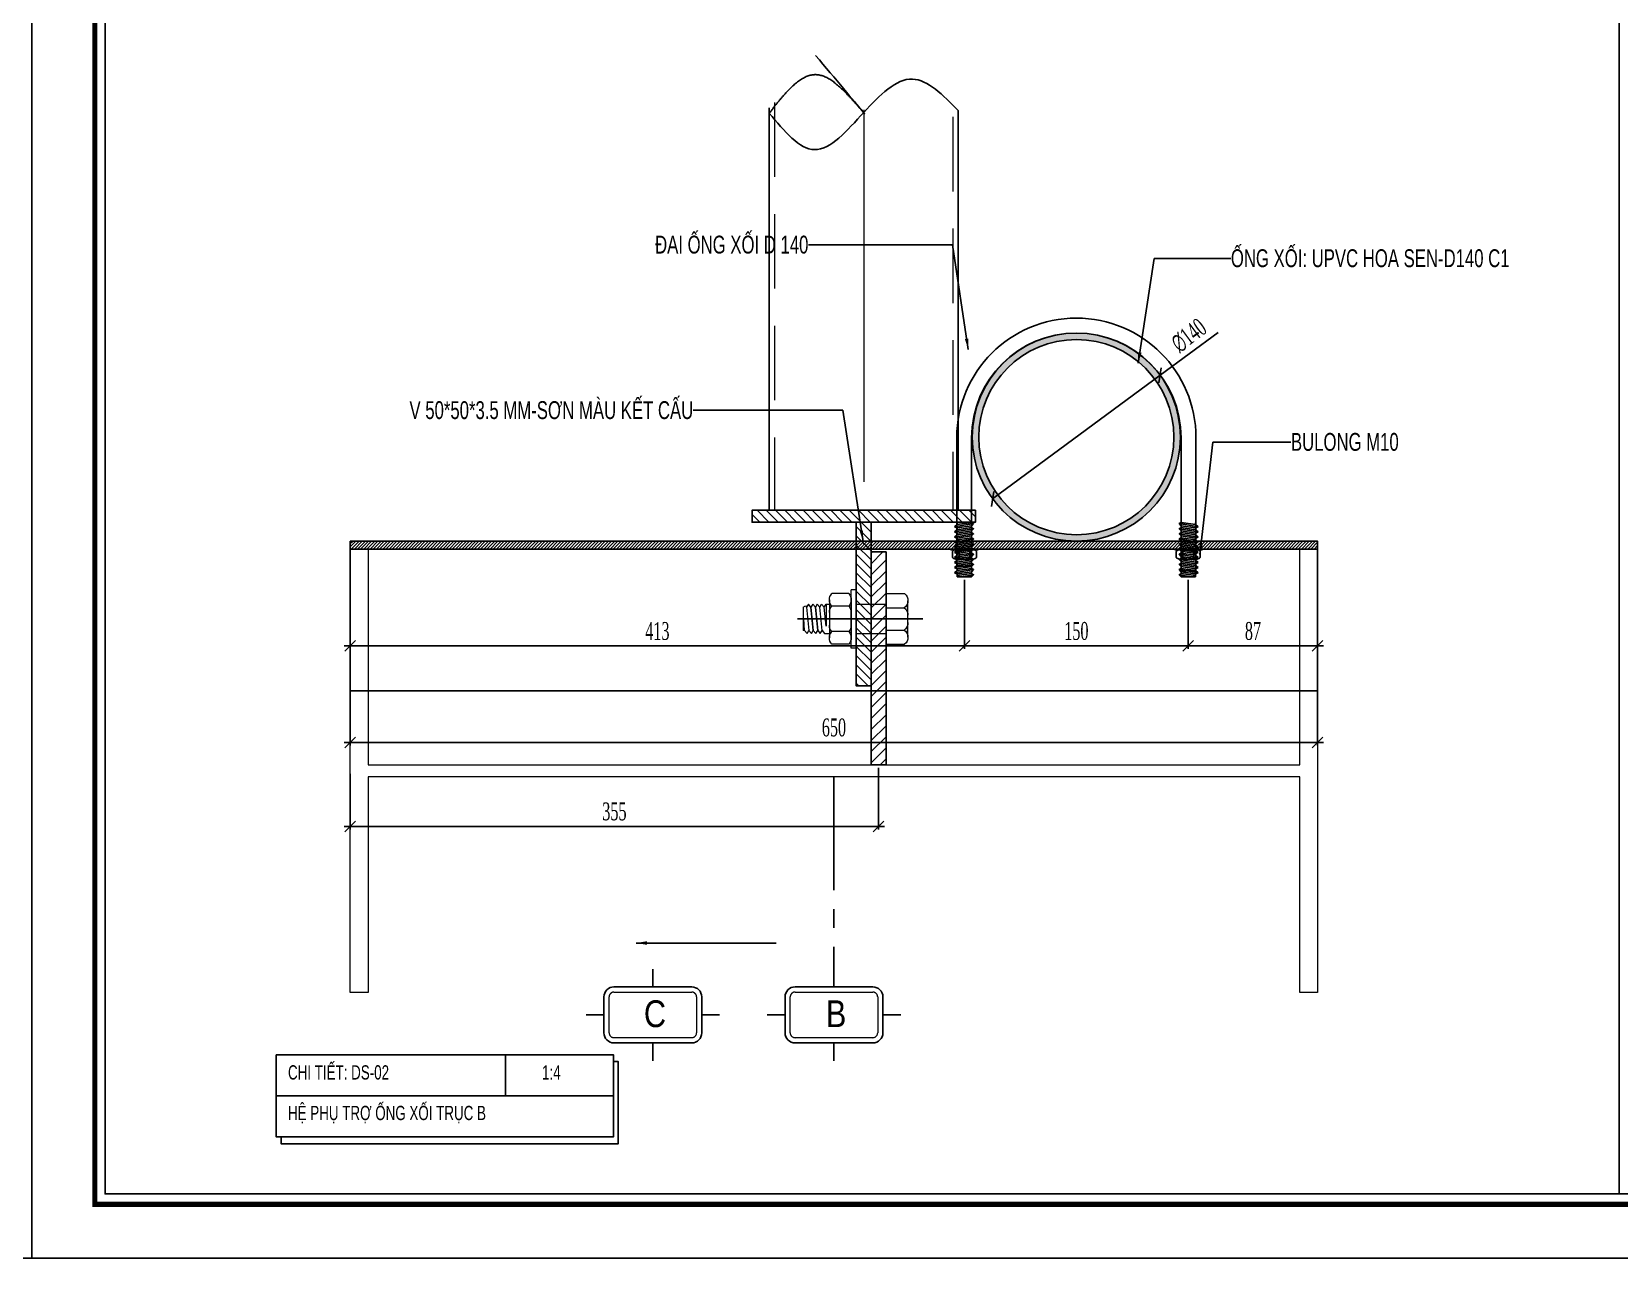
# Model space of a CAD drawing. Header units: inches. Extents: x 1359 to 46357, y -3807 to 191.
# Drawn here: x 24325.5 to 24592.2, y -1109.3 to -903.3 of the extents above; entities that cross this region are included whole.
import ezdxf
from ezdxf.enums import TextEntityAlignment as Align

# ---------------------------------------------------------------- set-up
doc = ezdxf.new("R2010")
doc.units = ezdxf.units.IN
doc.header["$MEASUREMENT"] = 0
for name, pattern in [('CENTER', [2, 1.25, -0.25, 0.25, -0.25]), ('CENTER2', [28.575000000000003, 19.05, -3.175, 3.175, -3.175]), ('HIDDEN', [0.375, 0.25, -0.125]), ('XKITLINE00', [0])]:
    doc.linetypes.add(name, pattern=pattern)
for name, color, linetype in [('2', 2, 'Continuous'), ('3', 3, 'Continuous'), ('4', 4, 'Continuous'), ('5', 5, 'Continuous'), ('6', 6, 'Continuous'), ('7', 7, 'Continuous'), ('CAUTAO', 7, 'Continuous'), ('flashing', 6, 'Continuous'), ('STRUCTURE', 1, 'Continuous')]:
    doc.layers.add(name, color=color, linetype=linetype)
for name, color, linetype, lineweight in [('250', 250, 'Continuous', 9), ('251', 251, 'Continuous', 9), ('8', 8, 'CENTER2', 13), ('Part', 1, 'Continuous', 0), ('Z-DIMENSIONS', 1, 'Continuous', 0)]:
    doc.layers.add(name, color=color, linetype=linetype, lineweight=lineweight)
doc.styles.add('hx2', font='VHARIALN.TTF')
doc.styles.add('ST1', font='vntimeh.shx', dxfattribs={"width": 0.6})
doc.styles.add('ST1H', font='vnshxh.shx', dxfattribs={"width": 0.7})
doc.styles.add('ST4', font='VHARIALN.TTF')
doc.dimstyles.new('3', dxfattribs={"dimtxt": 3.5, "dimasz": 1.8, "dimexe": 1, "dimexo": 0, "dimgap": 1, "dimtad": 1, "dimdec": 0, "dimlfac": 3, "dimzin": 0, "dimdsep": 46, "dimtxsty": 'ST1H', "dimblk": 'OBLIQUE', "dimcen": 1, "dimdle": 1, "dimclrd": 8, "dimclre": 8, "dimclrt": 3, "dimadec": 0, "dimazin": 0, "dimtfac": 1, "dimtdec": 0, "dimtix": 1, "dimtofl": 0, "dimtmove": 1, "dimatfit": 3, "dimfxl": 0.18, "dimtfill": 1, "dimtolj": 1, "dimtzin": 0, "dimlwd": -1, "dimlwe": -1, "dimarcsym": 1})
doc.dimstyles.new('4', dxfattribs={"dimtxt": 3, "dimasz": 1.8, "dimexe": 0.5, "dimexo": 0.5, "dimgap": 1, "dimtad": 1, "dimdec": 0, "dimlfac": 4, "dimzin": 0, "dimdsep": 46, "dimtxsty": 'ST1', "dimblk": 'OBLIQUE', "dimcen": 1, "dimdle": 1, "dimclrd": 8, "dimclre": 8, "dimclrt": 3, "dimadec": 0, "dimazin": 0, "dimtfac": 1, "dimtdec": 0, "dimtix": 1, "dimtmove": 0, "dimatfit": 3, "dimfxl": 0.18, "dimtfill": 1, "dimtolj": 1, "dimtzin": 0, "dimlwd": -1, "dimlwe": -1, "dimarcsym": 1})
pattern_1 = [(315, (34079.77871902869, 6601.222558471928), (0.7733980419227863, 0.7733980419227862), [])]

# ---------------------------------------------------------------- blocks, each defined once
blk = doc.blocks.new('A2SBCVN-D')
at = {"layer": '2', "color": 157, "linetype": 'Continuous'}
blk.add_lwpolyline([(1.091393642127514e-11, 419.9999999999854), (594.0000000000073, 419.9999999999854), (594.0000000000073, -7.275957614183426e-12), (1.091393642127514e-11, -7.275957614183426e-12)], close=True, dxfattribs=at)
at = {"layer": '2', "color": 167, "linetype": 'Continuous', "const_width": 0.8714327272984848}
blk.add_lwpolyline([(10.58816987433056, 9.067206486941359), (583.4118301256767, 9.067206486941359), (583.4118301256767, 410.9327935130568), (10.58816987433056, 410.9327935130568)], close=True, dxfattribs=at)
at = {"layer": '2', "color": 147, "linetype": 'Continuous'}
blk.add_lwpolyline([(12.33103532923997, 10.81007194152335), (581.6689646713803, 10.81007194152335), (581.6689646713876, 409.1899280584621), (12.33103532923997, 409.1899280584548)], close=True, dxfattribs=at)
at = {"layer": '3', "ltscale": 0.5, "style": 'ST4'}
for tag, height, p in [('TENBANVE', 3, (551.3444923315856, 319.3886398062677)), ('STT', 2.999999999999999, (569.2620654359798, 24.56368701454085))]:
    blk.add_attdef(tag, text='', height=height, dxfattribs=at).set_placement(p, align=Align.MIDDLE_CENTER)
blk = doc.blocks.new('A$C5CEA6A65')
at = {"layer": '7'}
for p, q in [((0.2749502682709135, 4.443051352696784), (0.2749502682709135, 3.404839639326383)), ((0.8553731252322905, 4.736352352672839), (3.930595980433282, 4.736352352672839)), ((0.8553731252322905, 4.736352352672839), (3.930595980433282, 4.736352352672839)), ((0.8553731252322905, 4.736352352672839), (3.930595980433282, 4.736352352672839)), ((0.8553731252322905, 3.111538639452192), (3.930595980433282, 3.111538639452192)), ((1.435795981844421, 4.443051352602197), (1.435795981844421, 3.404839639522834)), ((3.35017312358832, 4.443051352602197), (3.35017312358832, 3.404839639522834)), ((4.511018837161828, 4.443051352602197), (4.511018837161828, 3.40483963942097))]:
    blk.add_line(p, q, dxfattribs=at)
blk.add_lwpolyline([(4.785955979896244, 4.736352352672839), (4.785955979896244, 4.88539235261851), (1.312553649768233e-05, 4.88539235261851), (1.312553649768233e-05, 4.736352352672839)], close=True, dxfattribs=at)
for centre, radius, start, end in [((0.8553731252322905, 4.015393049528939), 0.7209593032272004, 36.38296368869313, 143.6170363113069), ((0.8553731252322905, 3.832497942690679), 0.7209593032272004, 216.3829636886931, 323.6170363113068), ((2.392984552716371, 3.027808166967588), 1.708544185773726, 55.92785501076606, 124.0721449892339), ((2.392984552716371, 4.820082825157442), 1.708544185773726, 235.9278550107661, 304.0721449892339), ((3.930595980433282, 4.015393049528939), 0.7209593032272004, 36.38296368869313, 143.6170363113069), ((3.930595980433282, 3.832497942690679), 0.7209593032272004, 216.3829636886931, 323.6170363113068)]:
    blk.add_arc(centre, radius, start, end, dxfattribs=at)
at = {"layer": 'STRUCTURE', "color": 1, "linetype": 'Continuous'}
for p, q in [((0.6369295753538609, 8.790387337045104), (3.988439539039973, 9.347911263168498)), ((0.636929577041883, 7.892081422949559), (3.988439540727995, 8.449605349058402)), ((1.12912770913681, 9.187081457268505), (1.129127708612941, 9.49012784459046)), ((1.129127710824832, 8.288775543165684), (1.129127710242756, 8.59182193048764)), ((3.656841379590333, 9.567489019202185), (3.656841379066464, 9.87053540652414)), ((3.656841381278355, 8.669183105099364), (3.656841380696278, 8.972229492428596)), ((0.6369295787299052, 6.993775508846738), (3.988439542416018, 7.551299434962857)), ((0.6369295804179274, 6.095469594743918), (3.98843954410404, 6.652993520867312)), ((0.6369295820477419, 5.196800365534727), (3.988439545733854, 5.754324291650846)), ((1.129127712512854, 7.390469629062864), (1.129127711930778, 7.69351601638482)), ((1.129127714142669, 6.492163714967319), (1.129127713560592, 6.795210102289275)), ((1.129127715830691, 5.593494485758129), (1.129127715248615, 5.896540873087361)), ((3.656841382966377, 7.770877190996544), (3.6568413823843, 8.0739235783185)), ((3.656841384654399, 6.872571276900999), (3.656841384014115, 7.175617664222955)), ((3.656841386284214, 5.973902047684533), (3.656841385760345, 6.276948435013765)), ((0.636929583735764, 4.298494451431907), (3.988439547421876, 4.856018377555301)), ((0.6369295854237862, 3.400188537329086), (3.988439549109899, 3.957712463459757)), ((0.6369295871118084, 2.501882623233541), (3.988439550797921, 3.059406549356936)), ((1.129127717518713, 4.695188571655308), (1.129127716936637, 4.998234958977264)), ((1.129127719206735, 3.796882657552487), (1.129127718624659, 4.099929044881719)), ((1.12912772083655, 2.898576743449667), (1.129127720312681, 3.201623130778898)), ((3.656841387972236, 5.075596133581712), (3.656841387448367, 5.378642520910944)), ((3.656841389660258, 4.177290219478891), (3.656841389078181, 4.480336606808123)), ((3.65684139134828, 3.278984305383347), (3.656841390707996, 3.582030692712578)), ((0.6369295887998305, 1.603213394017075), (3.988439552427735, 2.160737320147746)), ((0.636929590429645, 0.7049074799215305), (3.988439554115757, 1.262431406037649)), ((1.129127722524572, 1.999907514247752), (1.129127721942496, 2.302953901569708)), ((1.129127724212594, 1.101601600137656), (1.129127723630518, 1.404647987466888)), ((1.129127725900616, 4.496185283642262e-06), (1.12912772531854, 0.5063420733640669)), ((1.799555656732991, 4.496199835557491e-06), (3.98843955580378, 0.3641254919421044)), ((3.656841393036302, 2.380315076181432), (3.656841392396018, 2.683361463503388)), ((3.656841394666117, 1.482009162071336), (3.656841394142248, 1.785055549400568)), ((3.656841396295931, 0.5837032479757909), (3.65684139583027, 0.8867496352977469))]:
    blk.add_line(p, q, dxfattribs=at)
for points in [[(0.6369295753538609, 8.790387337045104), (1.129127710242756, 8.591458615388547), (3.659584311710205, 8.983790267418954), (3.988439539039973, 9.347911263168498), (3.656841379590333, 9.567489019202185), (1.12912770913681, 9.187081457268505), (0.6369295753538609, 8.790387337045104)], [(0.636929577041883, 7.892081422949559), (1.129127711930778, 7.69315270127845), (3.659584313398227, 8.085484353316133), (3.988439540727995, 8.449605349058402), (3.656841381278355, 8.669183105099364), (1.129127710824832, 8.288775543165684), (0.636929577041883, 7.892081422949559)], [(0.6369295787299052, 6.993775508846738), (1.129127713560592, 6.794846787182905), (3.659584315086249, 7.187178439213312), (3.988439542416018, 7.551299434962857), (3.656841382966377, 7.770877190996544), (1.129127712512854, 7.390469629062864), (0.6369295787299052, 6.993775508846738)], [(0.6369295804179274, 6.095469594743918), (1.129127715248615, 5.896540873087361), (3.659584316774271, 6.288872525110492), (3.98843954410404, 6.652993520867312), (3.656841384654399, 6.872571276900999), (1.129127714142669, 6.492163714967319), (0.6369295804179274, 6.095469594743918)], [(0.6369295820477419, 5.196800365534727), (1.129127716936637, 4.997871643870894), (3.659584318462294, 5.390203295908577), (3.988439545733854, 5.754324291650846), (3.656841386284214, 5.973902047684533), (1.129127715830691, 5.593494485758129), (0.6369295820477419, 5.196800365534727)], [(0.636929583735764, 4.298494451431907), (1.129127718624659, 4.099565729768074), (3.659584320092108, 4.491897381805757), (3.988439547421876, 4.856018377555301), (3.656841387972236, 5.075596133581712), (1.129127717518713, 4.695188571655308), (0.636929583735764, 4.298494451431907)], [(0.6369295854237862, 3.400188537329086), (1.129127720312681, 3.201259815672529), (3.65958432178013, 3.593591467702936), (3.988439549109899, 3.957712463459757), (3.656841389660258, 4.177290219478891), (1.129127719206735, 3.796882657552487), (0.6369295854237862, 3.400188537329086)], [(0.6369295871118084, 2.501882623233541), (1.129127721942496, 2.302953901569708), (3.659584323468152, 2.695285553607391), (3.988439550797921, 3.059406549356936), (3.65684139134828, 3.278984305383347), (1.12912772083655, 2.898576743449667), (0.6369295871118084, 2.501882623233541)], [(0.6369295887998305, 1.603213394017075), (1.129127723630518, 1.404284672360518), (3.659584325156175, 1.796616324390925), (3.988439552427735, 2.160737320147746), (3.656841393036302, 2.380315076181432), (1.129127722524572, 1.999907514247752), (0.6369295887998305, 1.603213394017075)], [(0.636929590429645, 0.7049074799215305), (1.12912772531854, 0.5059787582576973), (3.659584326844197, 0.8983104102953803), (3.988439554115757, 1.262431406037649), (3.656841394666117, 1.482009162071336), (1.129127724212594, 1.101601600137656), (0.636929590429645, 0.7049074799215305)], [(1.129127725900616, 4.496199835557491e-06), (3.659584328474011, 4.496199835557491e-06), (3.98843955580378, 0.3641254919421044), (3.656841396295931, 0.5837032479757909), (1.129127725900616, 0.2032956859984552)]]:
    blk.add_lwpolyline(points, dxfattribs=at)
blk = doc.blocks.new('_Oblique')
at = {"color": 0, "linetype": 'ByBlock', "lineweight": -2}
blk.add_line((-0.5, -0.5), (0.5, 0.5), dxfattribs=at)
blk = doc.blocks.new('*D327')
at = {"color": 8, "linetype": 'Continuous', "transparency": 16777216}
for p in [(24524.78080798629, -953.8399832196119), (24486.91093143897, -981.8078847672023)]:
    blk.add_line(p, (24515.03597535261, -961.0367988563321), dxfattribs=at)
at = {"layer": 'Defpoints', "color": 0, "transparency": 16777216}
for p in [(24515.03597535261, -961.0367988563321), (24486.91093143897, -981.8078847672023)]:
    blk.add_point(p, dxfattribs=at)
at = {"color": 8, "transparency": 16777216, "xscale": 1.8, "yscale": 1.8, "zscale": 1.8}
for p, rotation in [((24515.03597535261, -961.0367988563321), 216.4468445383876), ((24486.91093143897, -981.8078847672023), 36.44684453838754)]:
    blk.add_blockref('_Oblique', p, dxfattribs=dict(at, rotation=rotation))
at = {"color": 3, "transparency": 16777216, "insert": (24519.87113480084, -954.3580319800458), "char_height": 3, "attachment_point": 5, "rotation": 36.446844538387566, "style": 'ST1', "bg_fill": 3, "box_fill_scale": 1.25, "bg_fill_color": 256, "bg_fill_true_color": 13158600, "bg_fill_transparency": 7623576}
blk.add_mtext('\\A1;∅140', dxfattribs=at)
blk = doc.blocks.new('*D328')
at = {"color": 8, "linetype": 'Continuous', "transparency": 16777216}
for p, q in [((24379.00001981668, -989.4041616903014), (24379.00001981668, -1007.004989863166)), ((24482.17554438826, -995.3834451556829), (24482.17554438826, -1007.004989863166)), ((24378.00001981668, -1006.504989863166), (24483.17554438826, -1006.504989863166))]:
    blk.add_line(p, q, dxfattribs=at)
at = {"layer": 'Defpoints', "color": 0, "transparency": 16777216}
for p in [(24379.00001981668, -988.9041616903014), (24482.17554438826, -994.8834451556829), (24482.17554438826, -1006.504989863166)]:
    blk.add_point(p, dxfattribs=at)
at = {"color": 8, "transparency": 16777216, "xscale": 1.8, "yscale": 1.8, "zscale": 1.8, "rotation": 180}
blk.add_blockref('_Oblique', (24379.00001981668, -1006.504989863166), dxfattribs=at)
at = {"color": 8, "transparency": 16777216, "xscale": 1.8, "yscale": 1.8, "zscale": 1.8}
blk.add_blockref('_Oblique', (24482.17554438826, -1006.504989863166), dxfattribs=at)
at = {"color": 3, "transparency": 16777216, "insert": (24430.58778210247, -1004.004989863166), "char_height": 3, "attachment_point": 5, "style": 'ST1', "bg_fill": 3, "box_fill_scale": 1.25, "bg_fill_color": 256, "bg_fill_true_color": 13158600, "bg_fill_transparency": 0}
blk.add_mtext('\\A1;413', dxfattribs=at)
blk = doc.blocks.new('*D329')
at = {"color": 8, "linetype": 'Continuous', "transparency": 16777216}
for p, q in [((24482.17554438826, -995.3834451556829), (24482.17554438826, -1007.004989863166)), ((24519.7713624033, -995.3834451556829), (24519.7713624033, -1007.004989863166)), ((24481.17554438826, -1006.504989863166), (24520.7713624033, -1006.504989863166))]:
    blk.add_line(p, q, dxfattribs=at)
at = {"layer": 'Defpoints', "color": 0, "transparency": 16777216}
for p in [(24482.17554438826, -994.8834451556829), (24519.7713624033, -994.8834451556829), (24519.7713624033, -1006.504989863166)]:
    blk.add_point(p, dxfattribs=at)
at = {"color": 8, "transparency": 16777216, "xscale": 1.8, "yscale": 1.8, "zscale": 1.8, "rotation": 180}
blk.add_blockref('_Oblique', (24482.17554438826, -1006.504989863166), dxfattribs=at)
at = {"color": 8, "transparency": 16777216, "xscale": 1.8, "yscale": 1.8, "zscale": 1.8}
blk.add_blockref('_Oblique', (24519.7713624033, -1006.504989863166), dxfattribs=at)
at = {"color": 3, "transparency": 16777216, "insert": (24500.97345339578, -1004.004989863166), "char_height": 3, "attachment_point": 5, "style": 'ST1', "bg_fill": 3, "box_fill_scale": 1.25, "bg_fill_color": 256, "bg_fill_true_color": 13158600, "bg_fill_transparency": 7623576}
blk.add_mtext('\\A1;150', dxfattribs=at)
blk = doc.blocks.new('*D330')
at = {"color": 8, "linetype": 'Continuous', "transparency": 16777216}
for p, q in [((24541.5000198168, -989.4041616903014), (24541.5000198168, -1007.004989863166)), ((24519.7713624033, -995.3834451556829), (24519.7713624033, -1007.004989863166)), ((24518.7713624033, -1006.504989863166), (24542.5000198168, -1006.504989863166))]:
    blk.add_line(p, q, dxfattribs=at)
at = {"layer": 'Defpoints', "color": 0, "transparency": 16777216}
for p in [(24541.5000198168, -988.9041616903014), (24519.7713624033, -994.8834451556829), (24541.5000198168, -1006.504989863166)]:
    blk.add_point(p, dxfattribs=at)
at = {"color": 8, "transparency": 16777216, "xscale": 1.8, "yscale": 1.8, "zscale": 1.8, "rotation": 180}
blk.add_blockref('_Oblique', (24519.7713624033, -1006.504989863166), dxfattribs=at)
at = {"color": 8, "transparency": 16777216, "xscale": 1.8, "yscale": 1.8, "zscale": 1.8}
blk.add_blockref('_Oblique', (24541.5000198168, -1006.504989863166), dxfattribs=at)
at = {"color": 3, "transparency": 16777216, "insert": (24530.63569111005, -1004.004989863166), "char_height": 3, "attachment_point": 5, "style": 'ST1', "bg_fill": 3, "box_fill_scale": 1.25, "bg_fill_color": 256, "bg_fill_true_color": 13158600, "bg_fill_transparency": 7624092}
blk.add_mtext('\\A1;87', dxfattribs=at)
blk = doc.blocks.new('*D331')
at = {"color": 8, "linetype": 'Continuous', "transparency": 16777216}
for p, q in [((24379.00001981668, -989.4041616903014), (24379.00001981668, -1023.206348577976)), ((24541.5000198168, -989.4041616903014), (24541.5000198168, -1023.206348577976)), ((24378.00001981668, -1022.706348577976), (24542.5000198168, -1022.706348577976))]:
    blk.add_line(p, q, dxfattribs=at)
at = {"layer": 'Defpoints', "color": 0, "transparency": 16777216}
for p in [(24379.00001981668, -988.9041616903014), (24541.5000198168, -988.9041616903014), (24541.5000198168, -1022.706348577976)]:
    blk.add_point(p, dxfattribs=at)
at = {"color": 8, "transparency": 16777216, "xscale": 1.8, "yscale": 1.8, "zscale": 1.8, "rotation": 180}
blk.add_blockref('_Oblique', (24379.00001981668, -1022.706348577976), dxfattribs=at)
at = {"color": 8, "transparency": 16777216, "xscale": 1.8, "yscale": 1.8, "zscale": 1.8}
blk.add_blockref('_Oblique', (24541.5000198168, -1022.706348577976), dxfattribs=at)
at = {"color": 3, "transparency": 16777216, "insert": (24460.25001981674, -1020.206348577976), "char_height": 3, "attachment_point": 5, "style": 'ST1', "bg_fill": 3, "box_fill_scale": 1.25, "bg_fill_color": 256, "bg_fill_true_color": 13158600, "bg_fill_transparency": 10502477}
blk.add_mtext('\\A1;650', dxfattribs=at)
blk = doc.blocks.new('20-4sd')
at = {"layer": '251', "linetype": 'Continuous'}
h = blk.add_hatch(color=256, dxfattribs=at)
edge = h.paths.add_edge_path()
edge.add_ellipse((-1.759459666209295, 1.25394682195838), major_axis=(-0.6015543048899789, 0.601554304889979), ratio=0.9999999999766348, start_angle=260.099385598434, end_angle=314.2081641845218)
edge.add_line((-1.747702882712474, 2.10459183691637), (-0.3791630681371316, 2.10459183691637))
edge.add_ellipse((-0.3674062837380916, 1.2539468242976), major_axis=(0.6015543032349427, 0.6015543032349426), ratio=0.9999999999768499, start_angle=45.7918358784073, end_angle=99.90061448312763)
edge = h.paths.add_edge_path()
edge.add_ellipse((1.759459666063776, 1.253946824228478), major_axis=(0.601554303294296, 0.6015543032942959), ratio=0.9999999999752125, start_angle=45.79183587838985, end_angle=99.90061448155713)
edge.add_ellipse((0.367406284174649, 1.253946823202568), major_axis=(0.6015543040029532, 0.6015543040029532), ratio=0.9999999999870529, start_angle=350.0993855543194, end_angle=404.2081641569645)
edge.add_line((0.379163068078924, 2.10459183691637), (1.747702881664736, 2.10459183691637))
h = blk.add_hatch(color=256, dxfattribs=at)
edge = h.paths.add_edge_path()
edge.add_ellipse((1.823979592125397, -4.561862244394433), major_axis=(0.6233783636934521, 0.623378363693452), ratio=0.9999999999495666, start_angle=181.3971810426293, end_angle=225.0000000165768)
edge.add_line((1.823979592358228, -5.443452380823146), (0.6079931960266549, -5.443452380823146))
edge.add_ellipse((0.6079931968124583, -4.561862242982897), major_axis=(0.6233783647121929, 0.6233783647121928), ratio=0.9999999999829469, start_angle=225.0000000004885, end_angle=268.6028189215918)
edge = h.paths.add_edge_path()
edge.add_line((0.6079931960266549, -3.338860544179624), (1.823979592358228, -3.338860544179624))
edge.add_ellipse((1.82397959206719, -4.220450680575595), major_axis=(-0.6233783636685724, 0.6233783636685725), ratio=0.9999999999404405, start_angle=-45.00000002062124, end_angle=-1.397181045707535)
edge.add_ellipse((0.607993196870666, -4.220450681994407), major_axis=(-0.6233783646923979, 0.6233783646923982), ratio=0.9999999999809288, start_angle=-88.60281891820291, end_angle=-44.99999994569288)
edge = h.paths.add_edge_path()
edge.add_ellipse((-0.6079931979475077, -4.220450681950751), major_axis=(0.6233783646480486, 0.6233783646480485), ratio=0.9999999999926854, start_angle=44.99999994535609, end_angle=88.60281891877352)
edge.add_ellipse((-1.82397959206719, -4.220450677948975), major_axis=(-0.6233783618215938, 0.6233783618215938), ratio=0.9999999999876326, start_angle=-88.60281902281301, end_angle=-45.00000004953327)
edge.add_line((-1.82397959131049, -3.338860544179624), (-0.6079931971034966, -3.338860544179624))
edge = h.paths.add_edge_path()
edge.add_ellipse((-0.6079931978893001, -4.561862243026553), major_axis=(0.6233783646637654, 0.6233783646637654), ratio=0.9999999999554877, start_angle=181.3971810779072, end_angle=225.0000000523456)
edge.add_line((-0.6079931971034966, -5.443452380823146), (-1.82397959131049, -5.443452380823146))
edge.add_ellipse((-1.823979592125397, -4.56186224702833), major_axis=(0.623378361848733, 0.6233783618487329), ratio=0.9999999999781566, start_angle=225.0000000535877, end_angle=268.6028190262178)
blk.add_line((-1.063432974362513, 1.164153218269348e-10), (-1.063432974362513, 1.74644221876224), dxfattribs=at)
at = {"layer": '5', "linetype": 'Continuous', "ltscale": 0.2}
blk.add_line((4.94765117764473e-10, 3.547279271628213), (4.94765117764473e-10, -8.495660170912743), dxfattribs=at)
at = {"layer": '8', "linetype": 'Continuous'}
for p, q in [((-2.431972789985593, 0), (-2.431972789985593, 1.778297062275669)), ((1.747702881606529, 2.10459183691637), (-1.747702882712474, 2.10459183691637)), ((1.063432975381147, 1.164153218269348e-10), (1.063432975381147, 1.74644221876224)), ((2.431972789985593, 1.164153218269348e-10), (2.431972789985593, 1.778297062432102)), ((-2.431972789985593, 0), (2.431972789985593, 0)), ((-1.403061225079, -2.857142857104918), (-1.403061225020792, -5.420079105533659e-05)), ((1.403061224991689, -2.857142857028521), (1.403061224991689, -5.420079105533659e-05)), ((2.796768707485171, -2.857142856988503), (-2.796768707572483, -2.857142857144936)), ((-2.796768707572483, -2.857142857144936), (-2.796768707572483, -3.338860544412455)), ((2.796768707485171, -2.857142856988503), (2.796768707485171, -3.338860544179624)), ((2.796768707485171, -3.338860544179624), (-2.796768707572483, -3.338860544412455)), ((-2.431972790043801, -3.58205782326695), (-2.431972790043801, -5.200255102125084)), ((-1.702380952890962, -3.338860544179624), (1.702380952803651, -3.338860544179624)), ((-1.215986395807704, -3.582057822994102), (-1.215986395807704, -5.200255101968651)), ((1.215986394701758, -3.582057822994102), (1.215986394701758, -5.200255101968651)), ((1.215986394701758, -3.582057822994102), (1.215986394701758, -5.200255101968651)), ((2.43197278995649, -3.582057822994102), (2.43197278995649, -5.200255101968651)), ((-1.823979591339594, -5.443452380823146), (1.823979592358228, -5.443452380823146)), ((-1.702380952890962, -5.443452380823146), (1.702380952803651, -5.443452380823146)), ((-1.403061225049896, -5.760567082441412), (-1.403061225049896, -5.443452380823146)), ((-1.12244898013887, -5.9429650416605), (-1.403061225049896, -5.760567082441412)), ((-1.403061225049896, -5.760567082441412), (0.7015306116663851, -5.760567082441412)), ((-1.403061225049896, -6.181485449724278), (-1.12244898013887, -5.9429650416605)), ((0.7015306116663851, -5.760567082441412), (-1.12244898013887, -5.9429650416605)), ((1.122448980080662, -6.139393613168068), (1.403061224991689, -5.90087320510429)), ((1.403061224991689, -5.90087320510429), (1.403061224991689, -5.443452380823146)), ((-1.12244898013887, -6.363883408903348), (-1.403061225049896, -6.181485449724278)), ((-1.12244898013887, -6.363883408903348), (-1.403061225049896, -6.602403817356389)), ((-1.403061225049896, -6.602403817356389), (-1.12244898013887, -6.784801776262611)), ((-1.12244898013887, -6.784801776262611), (-1.403061225049896, -7.023322184755671)), ((-1.403061225049896, -7.023322184755671), (-1.12244898013887, -7.205720143934741)), ((-1.12244898013887, -7.205720143934741), (-1.403061225049896, -7.444240551998519)), ((-1.403061225049896, -7.444240551998519), (-1.12244898013887, -7.626638511294004)), ((1.122448980080662, -6.139393613168068), (-1.12244898013887, -6.363883408903348)), ((-1.12244898013887, -6.784801776262611), (1.122448980080662, -6.560311980567349)), ((1.122448980080662, -6.560311980567349), (-1.12244898013887, -6.784801776262611)), ((-1.12244898013887, -7.205720143934741), (1.122448980080662, -6.981230347926612)), ((1.122448980080662, -6.981230347926612), (-1.12244898013887, -7.205720143934741)), ((-1.12244898013887, -7.626638511294004), (1.122448980080662, -7.402148715049407)), ((1.403061224991689, -6.321791572347138), (1.122448980080662, -6.139393613168068)), ((1.122448980080662, -6.560311980567349), (1.403061224991689, -6.321791572347138)), ((1.403061224991689, -6.742709939586348), (1.122448980080662, -6.560311980567349)), ((1.122448980080662, -6.981230347926612), (1.403061224991689, -6.742709939586348)), ((1.403061224991689, -7.163628306985629), (1.122448980080662, -6.981230347926612)), ((1.122448980080662, -7.402148715049407), (1.403061224991689, -7.163628306985629)), ((1.403061224991689, -7.584546674621379), (1.122448980080662, -7.402148715049407)), ((1.122448980080662, -7.823067082412308), (1.403061224991689, -7.584546674621379)), ((-1.262755100498907, -7.745898715071235), (-1.12244898013887, -7.626638511294004)), ((-1.12244898013887, -7.963373204915115), (-1.262755100498907, -7.745898715071235)), ((-1.12244898013887, -7.963373204915115), (1.122448980080662, -7.963373204915115)), ((1.122448980080662, -7.823067082412308), (4.94765117764473e-10, -7.891004783738026)), ((4.94765117764473e-10, -7.963373204915115), (4.94765117764473e-10, -7.891004783738026)), ((4.94765117764473e-10, -7.891004783738026), (4.94765117764473e-10, -7.963373204915115)), ((1.122448980080662, -7.823067082412308), (1.122448980080662, -7.963373204915115))]:
    blk.add_line(p, q, dxfattribs=at)
at = {"layer": '8', "linetype": 'Continuous', "extrusion": (0, 0, -1)}
for centre, major_axis, ratio, start_param, end_param in [((-1.75945966647123, 1.253946823257138), (0.6015543039919803, 0.6015543039919804), 0.9999999999621754, 4.586135294371404, 6.455983626424244), ((-0.3674062843783759, 1.253946823257138), (0.6015543040104581, 0.6015543040104582), 0.9999999999660201, 4.539590661159192, 5.511607288455195), ((1.759459665365284, 1.253946823257138), (0.6015543039955626, 0.6015543039955629), 0.999999999994589, 4.539590661154353, 6.409438993195561), ((-1.823979591339594, -4.220450680350041), (-0.6233783634504945, 0.6233783634504944), 0.9999999999772056, 0.02438540751693826, 1.546410919255164), ((1.823979592358228, -4.220450680350041), (-0.6233783634504945, 0.6233783634504944), 0.9999999999772056, 0.02438540751693826, 1.546410919255164), ((-1.823979591339594, -4.561862244881922), (0.6233783634504945, 0.6233783634504946), 0.9999999999772056, 1.595181734334629, 3.117207246072854), ((-0.6079931971617043, -4.561862244881922), (-0.6233783634601564, 0.6233783634601563), 0.9999999999569863, 3.926990817008748, 4.688003572851141), ((0.6079931960266549, -4.561862244881922), (0.6233783634601563, 0.6233783634601564), 0.9999999999569864, 1.595181734328445, 2.356194490170838), ((1.823979592358228, -4.561862244881922), (0.6233783634504945, 0.6233783634504946), 0.9999999999772056, 1.595181734334629, 3.117207246072854)]:
    blk.add_ellipse(centre, major_axis=major_axis, ratio=ratio, start_param=start_param, end_param=end_param, dxfattribs=at)
at = {"layer": '8', "linetype": 'Continuous', "extrusion": (0, 0, -0.9999999999999998)}
for centre, major_axis, ratio, start_param, end_param in [((0.367406283330638, 1.253946823257138), (-0.6015543040104581, 0.6015543040104581), 0.9999999999660203, 0.7715780187243905, 1.743594646020395), ((-0.6079931971617043, -4.220450680350041), (-0.6233783634322816, 0.6233783634322816), 0.9999999999918515, 0.02438540753479524, 0.7853981634015225), ((0.6079931960266549, -4.220450680350041), (0.6233783634322816, 0.6233783634322816), 0.9999999999918521, -0.7853981634015224, -0.02438540753479534)]:
    blk.add_ellipse(centre, major_axis=major_axis, ratio=ratio, start_param=start_param, end_param=end_param, dxfattribs=at)
blk = doc.blocks.new('*D334')
at = {"color": 8, "linetype": 'Continuous', "transparency": 16777216}
for p, q in [((24379.00001981668, -1027.970120383634), (24379.00001981668, -1037.307651878757)), ((24467.75001981668, -1026.965689235744), (24467.75001981668, -1037.307651878757)), ((24378.00001981668, -1036.807651878757), (24468.75001981668, -1036.807651878757))]:
    blk.add_line(p, q, dxfattribs=at)
at = {"layer": 'Defpoints', "color": 0, "transparency": 16777216}
for p in [(24467.75001981668, -1026.465689235744), (24379.00001981668, -1027.470120383634), (24467.75001981668, -1036.807651878757)]:
    blk.add_point(p, dxfattribs=at)
at = {"color": 8, "transparency": 16777216, "xscale": 1.8, "yscale": 1.8, "zscale": 1.8, "rotation": 180}
blk.add_blockref('_Oblique', (24379.00001981668, -1036.807651878757), dxfattribs=at)
at = {"color": 8, "transparency": 16777216, "xscale": 1.8, "yscale": 1.8, "zscale": 1.8}
blk.add_blockref('_Oblique', (24467.75001981668, -1036.807651878757), dxfattribs=at)
at = {"color": 3, "transparency": 16777216, "insert": (24423.37501981668, -1034.307651878757), "char_height": 3, "attachment_point": 5, "style": 'ST1', "bg_fill": 3, "box_fill_scale": 1.25, "bg_fill_color": 256, "bg_fill_true_color": 13158600, "bg_fill_transparency": 5505107}
blk.add_mtext('\\A1;355', dxfattribs=at)
blk = doc.blocks.new('TENTRUC')
at = {"layer": '7'}
for p, q in [((0, 8.266970550143014), (0, 10.2649427518736)), ((-7.478138170827151, 5.132471375934983), (-5.480165969089285, 5.132471375934983)), ((5.48016596908019, 5.132471375934983), (7.478138170818056, 5.132471375934983)), ((0, 0), (0, 1.997972201734228))]:
    blk.add_line(p, q, dxfattribs=at)
blk.add_lwpolyline([(-4.35629096908815, 8.266970550143014), (4.356290969080874, 8.266970550143014, -0.414213562373095), (5.48016596908019, 7.143095550134603), (5.48016596908019, 3.121847201731725, -0.4142135623731356), (4.356290969080874, 1.997972201734228), (-4.356290969089969, 1.997972201734228, -0.414213562373095), (-5.480165969089285, 3.121847201731725), (-5.480165969089285, 7.143095550134603, -0.414213562373095)], format="xyb", close=True, dxfattribs=at)
at = {"layer": '8', "ltscale": 15}
blk.add_lwpolyline([(-4.35629096908815, 7.684228657955828), (4.356290969080874, 7.684228657955828, -0.4142135623730951), (4.897424076907555, 7.143095550134603), (4.897424076907555, 3.121847201731725, -0.4142135623731794), (4.356290969080874, 2.580714093910501), (-4.356290969089969, 2.580714093921415, -0.4142135623730951), (-4.897424076914831, 3.121847201731725), (-4.897424076914831, 7.143095550134603, -0.4142135623730951)], format="xyb", close=True, dxfattribs=at)
at = {"style": 'hx2'}
blk.add_attdef('TR', text='', height=3, dxfattribs=at).set_placement((-0.2163043060645577, 3.54101280746363), align=Align.CENTER)

msp = doc.modelspace()

# ---------------------------------------------------------------- hatches: boundary and pattern name
at = {"true_color": 0xfa051e}
h = msp.add_hatch(dxfattribs=at)
h.set_pattern_fill('ANSI31', color=1, scale=3, style=0)
h.set_pattern_definition([(45.00000000000001, (-329769.8497257162, 35478.58373026593), (-0.2651650429449553, 0.2651650429449554), [])])
h.paths.add_polyline_path([(24379.00001981668, -988.9041616903014), (24541.5000198168, -988.9041616903014), (24541.5000198168, -990.2201203836339), (24379.00001981668, -990.2201203836339)])
at = {"layer": '6'}
h = msp.add_hatch(dxfattribs=at)
h.set_pattern_fill('ANSI31', color=256, scale=8.75, angle=-90.00000000000001, style=0)
h.set_pattern_definition(pattern_1)
h.paths.add_polyline_path([(24484.00001981785, -983.715689234813), (24484.00001981785, -985.7156892353951), (24446.50001981691, -985.7156892353951), (24446.50001981691, -983.715689234813)])
at = {"layer": 'flashing'}
h = msp.add_hatch(color=0, dxfattribs=at)
h.paths.add_polyline_path([(24483.49163351737, -971.4223418117631, 1), (24518.45527327447, -971.4223418117631, 1)])
h.paths.add_polyline_path([(24517.36265953204, -971.4223418117631, -1), (24484.5842472598, -971.4223418117631, -1)], flags=16)

# ---------------------------------------------------------------- linework, layer by layer
at = {"color": 9}
msp.add_line((24405.08610967215, -1075.171799642587), (24405.08610967215, -1082.071473058269), dxfattribs=at)
at = {"color": 8}
for points in [[(24337.82307190563, -700.1505939304479), (24846.51205656819, -700.1505939304479), (24846.51205656819, -1098.530450047379), (24337.82307190563, -1098.530450047379)], [(24337.82307190563, -899.3405219889137), (24592.16756423691, -899.3405219889137), (24592.16756423691, -1098.530450047379), (24337.82307190563, -1098.530450047379)], [(24592.16756423691, -899.3405219889137), (24846.51205656819, -899.3405219889137), (24846.51205656819, -1098.530450047379), (24592.16756423691, -1098.530450047379)]]:
    msp.add_lwpolyline(points, close=True, dxfattribs=at)
at = {"color": 1, "true_color": 0xfa051e}
for points in [[(24379.00001981668, -988.9041616903014), (24541.5000198168, -988.9041616903014), (24541.5000198168, -1014.01516378974), (24379.00001981668, -1014.01516378974)], [(24379.00001981668, -988.9041616903014), (24541.5000198168, -988.9041616903014), (24541.5000198168, -990.2201203836339), (24379.00001981668, -990.2201203836339)]]:
    msp.add_lwpolyline(points, close=True, dxfattribs=at)
at = {"layer": '250', "linetype": 'CENTER', "ltscale": 50}
msp.add_line((24465.25001981738, -916.447203494753), (24465.25001981738, -985.7156892353951), dxfattribs=at)
at = {"layer": '251', "linetype": 'HIDDEN', "ltscale": 50}
msp.add_line((24480.22430630145, -917.6590288055877), (24480.22431059764, -983.715689234813), dxfattribs=at)
at = {"layer": '4'}
msp.add_open_spline([(24465.24940030533, -916.8947378600997), (24462.46703097108, -913.7896389126827), (24457.17687523621, -907.3457102657112), (24451.93891770416, -913.6903825475883), (24449.37501540151, -917.0367513412193)], degree=3, knots=[2.062498502405179, 2.062498502453949, 2.062498502453949, 2.062498502453949, 3.157677537822279, 4.207743458807192, 4.207743458807192, 4.207743458807192, 4.207743458807192], dxfattribs=at)
msp.add_spline([(24481.12501543551, -916.5898831136574), (24473.42828413541, -911.2939918244074), (24465.24940030533, -916.8947378592848), (24457.00085908663, -923.1441281814177), (24449.37501540151, -917.0367513371448)], degree=3, dxfattribs=at)
at = {"layer": '6'}
msp.add_lwpolyline([(24484.00001981785, -983.715689234813), (24484.00001981785, -985.7156892353951), (24446.50001981691, -985.7156892353951), (24446.50001981691, -983.715689234813), (24484.00001981785, -983.715689234813)], dxfattribs=at)
at = {"layer": 'CAUTAO', "color": 8}
msp.add_lwpolyline([(24337.82307190563, -700.1505939304479), (24846.51205656819, -700.1505939304479), (24846.51205656819, -1098.530450047299), (24337.82307190563, -1098.530450047299)], close=True, dxfattribs=at)
at = {"layer": 'flashing'}
for radius in [17.48181987853854, 16.38920613612989]:
    msp.add_circle((24500.97345339578, -971.4223418117631), radius, dxfattribs=at)
at = {"layer": 'Part', "color": 2, "linetype": 'XKITLINE00', "lineweight": 0}
msp.add_lwpolyline([(24379.00001981668, -990.2201203836339), (24382.00001981674, -990.2201203836339), (24382.00001981674, -1026.470120383634), (24538.50001981668, -1026.470120383634), (24538.5000198168, -990.2201203836339), (24541.5000198168, -990.2201203836339), (24541.5000198168, -1064.720120383634), (24538.5000198168, -1064.720120383634), (24538.50001981668, -1028.470120384565), (24382.00001981674, -1028.470120383634), (24382.00001981674, -1064.720120383634), (24379.00001981668, -1064.720120383634)], close=True, dxfattribs=at)
at = {"layer": 'Z-DIMENSIONS', "color": 250}
msp.add_point((24335.91796250383, -914.9958925460378), dxfattribs=at)

# ---------------------------------------------------------------- block references
at = {"color": 8, "yscale": 0.9545454545481107, "zscale": 0.9545454545454546}
for p, xscale in [((24479.89002272597, -994.88344944751), 0.9545454545350367), ((24522.05688406559, -994.88344944751), -0.9545454545368557)]:
    msp.add_blockref('A$C5CEA6A65', p, dxfattribs=dict(at, xscale=xscale))
at = {"layer": '2'}
for p in [(23731.49203657639, -1109.340521988903), (24325.49203657639, -1109.340521988903)]:
    msp.add_blockref('A2SBCVN-D', p, dxfattribs=at)
at = {"layer": '3'}
ref = msp.add_blockref('TENTRUC', (24429.82747635871, -1060.768692668324), dxfattribs=dict(at, xscale=1.5, yscale=1.5, zscale=1.5, rotation=180))
ref.add_attrib('TR', 'c', dxfattribs={"layer": '0', "height": 4.5, "style": 'hx2'}).set_placement((24430.18569816547, -1070.521889914991), align=Align.CENTER)
ref = msp.add_blockref('TENTRUC', (24460.25001981671, -1060.768692668324), dxfattribs=dict(at, xscale=1.5, yscale=1.5, zscale=1.5, rotation=180))
ref.add_attrib('TR', 'b', dxfattribs={"layer": '0', "height": 4.5, "style": 'hx2'}).set_placement((24460.60824162347, -1070.521889914991), align=Align.CENTER)

# ---------------------------------------------------------------- leaders
at = {"color": 8}
msp.add_leader([(24427.02341674936, -1056.398646446007), (24450.55740920975, -1056.398646446007)], dimstyle='4', override={"dimgap": 1, "dimtad": 0}, dxfattribs=at)

# ---------------------------------------------------------------- next in the draw order: texts
at = {"layer": '3', "style": 'ST1H', "bg_fill": 2}
for s, insert, char_height, attachment_point in [('\\A1;§AI èNG XèI d 140', (24455.95493316469, -939.1144336253269), 3, 6), ('\\A1;èng xèi: Upvc HOA SEN-d140 c1', (24526.92441509264, -941.3993019518748), 3, 4), ('\\A1;v 50*50*3.5 mm-s¬n mµu kÕt cÊu', (24436.61161973391, -966.9139108028462), 3, 6), ('\\A1;bulong m10', (24537.0204644288, -972.2483325518369), 3, 4), ('\\A1;chi tiÕt: DS-02', (24368.53811275313, -1078.143334895518), 2.4, 4), ('\\A1;HÖ PHô TRî èNG XèI trôc b', (24368.53811275313, -1085.207088543015), 2.4, 4)]:
    msp.add_mtext(s, dxfattribs=dict(at, insert=insert, char_height=char_height, attachment_point=attachment_point))

# ---------------------------------------------------------------- next in the draw order: dimensions: what is measured, and where the dimension line sits
at = {"color": 8}
dim = msp.add_diameter_dim_2p(p1=(24486.91093143897, -981.8078847672023), p2=(24515.03597535261, -961.0367988563321), dimstyle='4', dxfattribs=at)
dim.commit()
dim.dimension.update_dxf_attribs({"geometry": '*D327', "text_midpoint": (24519.87113480084, -954.3580319800458)})

# ---------------------------------------------------------------- next in the draw order: linework, layer by layer
at = {"color": 9}
for points in [[(24366.562479535, -1075.171799642587), (24423.19419774698, -1075.171799642587), (24423.19419774698, -1088.971146473938), (24366.562479535, -1088.971146473938)], [(24366.562479535, -1075.171799642587), (24423.19419774698, -1075.171799642587), (24423.19419774698, -1082.071473058269), (24366.562479535, -1082.071473058269)]]:
    msp.add_lwpolyline(points, close=True, dxfattribs=at)
msp.add_lwpolyline([(24423.19419774698, -1076.308269595771), (24424.01229999406, -1076.308269595771), (24424.01229999406, -1090.107616427136), (24367.38058178214, -1090.107616427136), (24367.38058178214, -1088.971146473938)], dxfattribs=at)
at = {"layer": '251', "linetype": 'HIDDEN', "ltscale": 50}
msp.add_line((24450.27572454535, -915.2297246002408), (24450.27572903712, -983.715689234813), dxfattribs=at)
at = {"layer": '4'}
msp.add_lwpolyline([(24481.12501543551, -916.5898831136574), (24481.12501981645, -983.715689234813), (24449.37501981505, -983.715689234813), (24449.37501540151, -916.14301489017)], dxfattribs=at)
at = {"layer": 'flashing'}
msp.add_lwpolyline([(24518.56653850217, -993.9088929969075), (24518.56653850217, -971.5336070396143, 0.9999999999999998), (24483.38036828939, -971.5336070396143), (24483.38081243666, -993.1031042368631), (24480.88081243694, -993.1031411288341), (24480.88036828939, -971.5336070396143, -1), (24521.06653850217, -971.5336070396143), (24521.06653850217, -993.9088929969075)], format="xyb", close=True, dxfattribs=at)

# ---------------------------------------------------------------- next in the draw order: leaders
at = {"color": 9}
for points in [[(24482.81696427857, -956.707861201568), (24480.14658630638, -939.1144336253269), (24455.95493316469, -939.1144336253269)], [(24511.35697064604, -958.9927295281159), (24514.02734861822, -941.3993019518748), (24526.92441509264, -941.3993019518748)]]:
    msp.add_leader(points, dimstyle='3', override={"dimgap": 1, "dimtad": 0}, dxfattribs=at)

# ---------------------------------------------------------------- next in the draw order: texts
at = {"layer": '3', "insert": (24411.21347599442, -1078.143334895518), "char_height": 2.4, "attachment_point": 4, "style": 'ST1H', "bg_fill": 2}
msp.add_mtext('\\A1;1:4', dxfattribs=at)

# ---------------------------------------------------------------- next in the draw order: dimensions: what is measured, and where the dimension line sits
at = {"color": 8}
dim = msp.add_linear_dim(base=(24482.17554438826, -1006.504989863166), p1=(24379.00001981668, -988.9041616903014), p2=(24482.17554438826, -994.8834451556829), dimstyle='4', dxfattribs=at)
dim.commit()
dim.dimension.update_dxf_attribs({"geometry": '*D328', "text_midpoint": (24430.58778210247, -1004.004989863166)})

# ---------------------------------------------------------------- next in the draw order: dimensions: what is measured, and where the dimension line sits
dim = msp.add_linear_dim(base=(24519.7713624033, -1006.504989863166), p1=(24482.17554438826, -994.8834451556829), p2=(24519.7713624033, -994.8834451556829), dimstyle='4', override={"dimtmove": 1}, dxfattribs=at)
dim.commit()
dim.dimension.update_dxf_attribs({"geometry": '*D329', "text_midpoint": (24500.97345339578, -1004.004989863166)})

# ---------------------------------------------------------------- next in the draw order: leaders
at = {"color": 9}
msp.add_leader([(24465.13783176159, -988.9642457710866), (24461.72804180826, -966.9139108028462), (24436.61161973391, -966.9139108028462)], dimstyle='3', override={"dimgap": 1, "dimtad": 0}, dxfattribs=at)

# ---------------------------------------------------------------- next in the draw order: dimensions: what is measured, and where the dimension line sits
at = {"color": 8}
dim = msp.add_linear_dim(base=(24541.5000198168, -1006.504989863166), p1=(24519.7713624033, -994.8834451556829), p2=(24541.5000198168, -988.9041616903014), dimstyle='4', override={"dimtmove": 1}, dxfattribs=at)
dim.commit()
dim.dimension.update_dxf_attribs({"geometry": '*D330', "text_midpoint": (24530.63569111005, -1004.004989863166)})

# ---------------------------------------------------------------- next in the draw order: leaders
at = {"color": 9}
msp.add_leader([(24521.73087055839, -991.114056450835), (24523.89361317384, -972.2483325518515), (24537.0204644288, -972.2483325518369)], dimstyle='3', override={"dimgap": 1, "dimtad": 0}, dxfattribs=at)

# ---------------------------------------------------------------- next in the draw order: dimensions: what is measured, and where the dimension line sits
at = {"color": 8}
dim = msp.add_linear_dim(base=(24541.5000198168, -1022.706348577976), p1=(24379.00001981668, -988.9041616903014), p2=(24541.5000198168, -988.9041616903014), dimstyle='4', dxfattribs=at)
dim.commit()
dim.dimension.update_dxf_attribs({"geometry": '*D331', "text_midpoint": (24460.25001981674, -1020.206348577976)})

# ---------------------------------------------------------------- next in the draw order: hatches: boundary and pattern name
at = {"layer": '6'}
h = msp.add_hatch(dxfattribs=at)
h.set_pattern_fill('ANSI31', color=256, scale=8.75, angle=-90.00000000000001, style=0)
h.set_pattern_definition(pattern_1)
h.paths.add_polyline_path([(24466.50001981785, -985.7156892353951), (24464.00001981691, -985.7156892353951), (24464.00001981691, -1013.215689235046), (24466.50001981785, -1013.215689235046)])
at = {"layer": '6', "ltscale": 10}
h = msp.add_hatch(dxfattribs=at)
h.set_pattern_fill('ANSI31', color=150, scale=10.5, angle=-90.00000000000001, style=0)
h.set_pattern_definition([(225, (14855.72132060468, 6601.222558471932), (-0.9280776503073432, 0.9280776503073438), [])])
h.paths.add_polyline_path([(24469.00001981552, -990.715689234813), (24466.50001981785, -990.715689234813), (24466.50001981785, -1026.465689235744), (24469.00001981552, -1026.465689235744)])

# ---------------------------------------------------------------- next in the draw order: linework, layer by layer
at = {"layer": '6'}
msp.add_lwpolyline([(24466.50001981785, -985.7156892353951), (24464.00001981691, -985.7156892353951), (24464.00001981691, -1013.215689235046), (24466.50001981785, -1013.215689235046)], close=True, dxfattribs=at)
at = {"layer": '6', "color": 150, "ltscale": 10}
msp.add_lwpolyline([(24469.00001981552, -990.715689234813), (24466.50001981785, -990.715689234813), (24466.50001981785, -1026.465689235744), (24469.00001981552, -1026.465689235744)], close=True, dxfattribs=at)

# ---------------------------------------------------------------- next in the draw order: block references
at = {"layer": '251', "xscale": 1.75, "yscale": 1.75, "zscale": 1.75, "rotation": 270}
msp.add_blockref('20-4sd', (24469.00001981552, -1001.965689234929), dxfattribs=at)

# ---------------------------------------------------------------- next in the draw order: dimensions: what is measured, and where the dimension line sits
at = {"color": 8}
dim = msp.add_linear_dim(base=(24467.75001981668, -1036.807651878757), p1=(24379.00001981668, -1027.470120383634), p2=(24467.75001981668, -1026.465689235744), dimstyle='4', dxfattribs=at)
dim.commit()
dim.dimension.update_dxf_attribs({"geometry": '*D334', "text_midpoint": (24423.37501981668, -1034.307651878757)})

# ---------------------------------------------------------------- next in the draw order: linework, layer by layer
at = {"color": 8, "linetype": 'CENTER2'}
msp.add_line((24460.25001981671, -1028.4701203841), (24460.25001981671, -1060.768692668324), dxfattribs=at)

doc.saveas('drawing.dxf')
